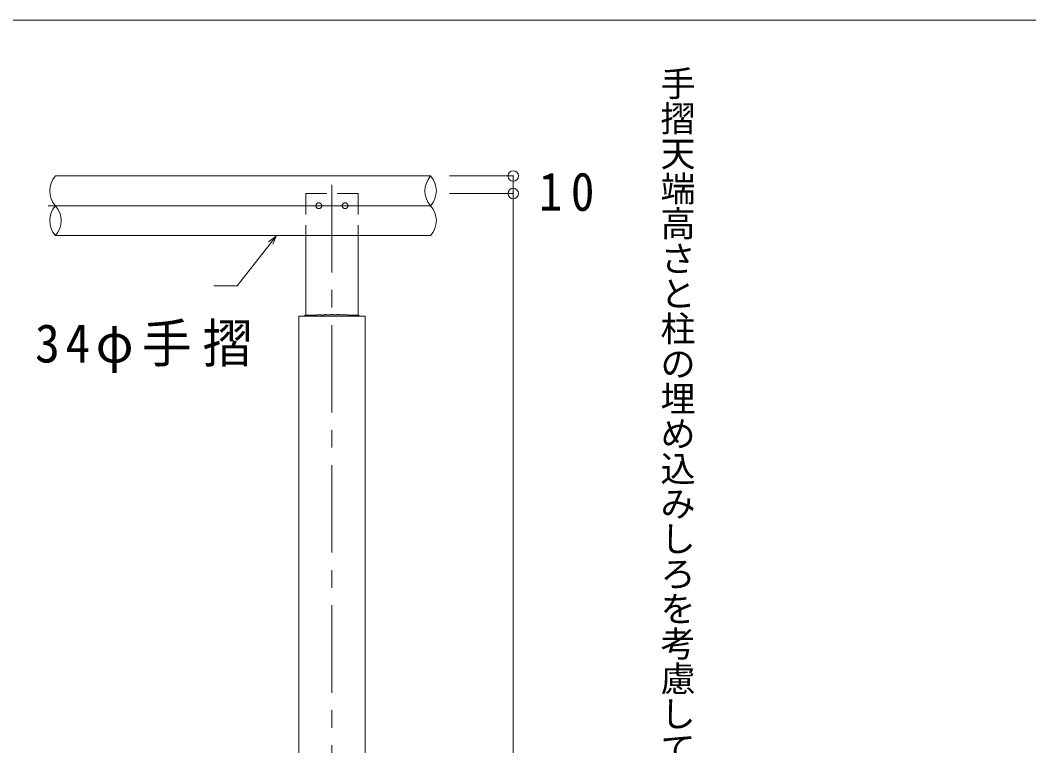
# Model space of a CAD drawing. Units: millimetres, scale not verified. Extents: x -3793 to 1974, y -1367 to 1367.
# Drawn here: x -1611 to -1035, y -869 to -455 of the extents above; entities that cross this region are included whole.
import ezdxf
from ezdxf.enums import TextEntityAlignment as Align

# ---------------------------------------------------------------- set-up
doc = ezdxf.new("R2010")
doc.units = ezdxf.units.MM
doc.header["$LTSCALE"] = 10
doc.header["$PDMODE"] = 32
doc.header["$PDSIZE"] = 6
doc.linetypes.add('CHAIN1', pattern=[8, 5, -1, 1, -1])
doc.linetypes.add('DASHED1', pattern=[1.8, 1.2, -0.6])
doc.layers.add('0-F_外枠', color=7, linetype='Continuous', lineweight=18)
doc.styles.add('@ＭＳ ゴシック', font='')
doc.styles.add('ＭＳ ゴシック', font='')
doc.styles.get('@ＭＳ ゴシック').set_extended_font_data('@MS Gothic')
doc.styles.get('ＭＳ ゴシック').set_extended_font_data('MS Gothic')

msp = doc.modelspace()

# ---------------------------------------------------------------- linework, layer by layer
at = {"layer": '0-F_外枠'}
for p, q in [((1273.23, -455), (-1974, -455)), ((-1447.94, -577.82), (-1447.94, -623.55)), ((-1417.94, -577.82), (-1417.94, -623.57)), ((-1451.94, -623.98), (-1413.94, -623.98)), ((-1451.94, -623.98), (-1451.94, -1246.61)), ((-1447.12, -623.51), (-1447.14, -623.51)), ((-1447.1, -623.51), (-1447.12, -623.51)), ((-1447.09, -623.51), (-1447.11, -623.51)), ((-1447.09, -623.51), (-1447.1, -623.51)), ((-1447.03, -623.51), (-1447.05, -623.51)), ((-1447.01, -623.51), (-1447.03, -623.51)), ((-1447, -623.51), (-1447.02, -623.51)), ((-1446.98, -623.51), (-1447, -623.51)), ((-1446.96, -623.51), (-1446.98, -623.51)), ((-1446.95, -623.51), (-1446.96, -623.51)), ((-1446.57, -623.51), (-1446.62, -623.51)), ((-1446.52, -623.51), (-1446.57, -623.51)), ((-1446.49, -623.51), (-1446.52, -623.51)), ((-1446.46, -623.51), (-1446.49, -623.51)), ((-1446.24, -623.51), (-1446.3, -623.51)), ((-1446.19, -623.51), (-1446.24, -623.51)), ((-1446.13, -623.51), (-1446.19, -623.51)), ((-1446.08, -623.51), (-1446.13, -623.51)), ((-1446.02, -623.51), (-1446.08, -623.51)), ((-1445.99, -623.51), (-1446.02, -623.51)), ((-1445.97, -623.51), (-1445.99, -623.51)), ((-1445.95, -623.51), (-1445.97, -623.51)), ((-1445.92, -623.51), (-1445.95, -623.51)), ((-1445.9, -623.51), (-1445.92, -623.51)), ((-1445.87, -623.51), (-1445.9, -623.51)), ((-1445.8, -623.51), (-1445.83, -623.51)), ((-1445.78, -623.51), (-1445.8, -623.51)), ((-1445.76, -623.51), (-1445.78, -623.51)), ((-1445.73, -623.51), (-1445.76, -623.51)), ((-1445.68, -623.51), (-1445.73, -623.51)), ((-1445.64, -623.51), (-1445.68, -623.51)), ((-1445.59, -623.51), (-1445.64, -623.51)), ((-1445.54, -623.51), (-1445.59, -623.51)), ((-1445.49, -623.51), (-1445.54, -623.51)), ((-1445.44, -623.51), (-1445.49, -623.51)), ((-1445.39, -623.51), (-1445.44, -623.51)), ((-1445.34, -623.51), (-1445.39, -623.51)), ((-1445.31, -623.51), (-1445.34, -623.51)), ((-1445.3, -623.51), (-1445.31, -623.51)), ((-1445.28, -623.51), (-1445.3, -623.51)), ((-1445.26, -623.51), (-1445.28, -623.51)), ((-1445.24, -623.51), (-1445.26, -623.51)), ((-1445.23, -623.51), (-1445.24, -623.51)), ((-1445.21, -623.51), (-1445.23, -623.51)), ((-1445.19, -623.51), (-1445.21, -623.51)), ((-1445.17, -623.51), (-1445.19, -623.51)), ((-1445.15, -623.51), (-1445.17, -623.51)), ((-1445.14, -623.51), (-1445.16, -623.51)), ((-1445.12, -623.51), (-1445.15, -623.51)), ((-1445.09, -623.51), (-1445.12, -623.51)), ((-1445.05, -623.51), (-1445.09, -623.51)), ((-1437.67, -623.34), (-1437.69, -623.35)), ((-1437.65, -623.34), (-1437.67, -623.34)), ((-1437.64, -623.33), (-1437.66, -623.34)), ((-1437.62, -623.33), (-1437.64, -623.33)), ((-1437.6, -623.32), (-1437.62, -623.32)), ((-1434.74, -623.29), (-1434.79, -623.29)), ((-1434.72, -623.29), (-1434.74, -623.29)), ((-1434.69, -623.29), (-1434.72, -623.29)), ((-1434.63, -623.29), (-1434.69, -623.29)), ((-1431.95, -623.23), (-1431.98, -623.23)), ((-1431.94, -623.23), (-1431.95, -623.23)), ((-1431.55, -623.23), (-1431.6, -623.23)), ((-1431.52, -623.23), (-1431.55, -623.23)), ((-1428.86, -623.18), (-1428.89, -623.18)), ((-1428.84, -623.18), (-1428.86, -623.18)), ((-1428.82, -623.18), (-1428.84, -623.18)), ((-1428.52, -623.18), (-1428.56, -623.18)), ((-1428.49, -623.18), (-1428.52, -623.18)), ((-1428.47, -623.18), (-1428.49, -623.18)), ((-1428.45, -623.18), (-1428.47, -623.18)), ((-1428.34, -623.18), (-1428.38, -623.18)), ((-1428.3, -623.18), (-1428.34, -623.18)), ((-1428.27, -623.18), (-1428.3, -623.18)), ((-1428.23, -623.18), (-1428.26, -623.18)), ((-1428.19, -623.18), (-1428.23, -623.18)), ((-1428.15, -623.18), (-1428.19, -623.18)), ((-1426.11, -623.23), (-1426.14, -623.23)), ((-1426.08, -623.23), (-1426.11, -623.23)), ((-1426.05, -623.23), (-1426.08, -623.23)), ((-1426.02, -623.23), (-1426.05, -623.23)), ((-1425.99, -623.23), (-1426.02, -623.23)), ((-1425.96, -623.23), (-1425.99, -623.23)), ((-1425.93, -623.23), (-1425.96, -623.23)), ((-1425.9, -623.23), (-1425.93, -623.23)), ((-1425.88, -623.23), (-1425.9, -623.23)), ((-1422.32, -623.46), (-1422.35, -623.46)), ((-1422.28, -623.46), (-1422.32, -623.46)), ((-1422.24, -623.46), (-1422.28, -623.46)), ((-1422.22, -623.46), (-1422.24, -623.46)), ((-1422.19, -623.46), (-1422.22, -623.46)), ((-1422.15, -623.46), (-1422.19, -623.46)), ((-1422.11, -623.46), (-1422.15, -623.46)), ((-1422.06, -623.46), (-1422.11, -623.46)), ((-1422.02, -623.46), (-1422.06, -623.46)), ((-1421.98, -623.46), (-1422.02, -623.46)), ((-1421.93, -623.46), (-1421.98, -623.46)), ((-1421.89, -623.46), (-1421.93, -623.46)), ((-1421.85, -623.46), (-1421.89, -623.46)), ((-1421.82, -623.46), (-1421.85, -623.46)), ((-1421.8, -623.46), (-1421.82, -623.46)), ((-1421.75, -623.46), (-1421.8, -623.46)), ((-1421.71, -623.46), (-1421.76, -623.46)), ((-1421.67, -623.46), (-1421.71, -623.46)), ((-1421.63, -623.46), (-1421.67, -623.46)), ((-1421.58, -623.46), (-1421.63, -623.46)), ((-1421.54, -623.46), (-1421.58, -623.46)), ((-1421.5, -623.46), (-1421.54, -623.46)), ((-1421.45, -623.46), (-1421.5, -623.46)), ((-1421.43, -623.46), (-1421.45, -623.46)), ((-1421.4, -623.46), (-1421.43, -623.46)), ((-1421.35, -623.46), (-1421.4, -623.46)), ((-1421.3, -623.46), (-1421.35, -623.46)), ((-1421.25, -623.46), (-1421.3, -623.46)), ((-1421.2, -623.46), (-1421.25, -623.46)), ((-1421.15, -623.46), (-1421.2, -623.46)), ((-1421.01, -623.46), (-1421.06, -623.46)), ((-1420.98, -623.46), (-1421.01, -623.46)), ((-1420.95, -623.46), (-1420.98, -623.46)), ((-1420.9, -623.46), (-1420.95, -623.46)), ((-1420.85, -623.46), (-1420.9, -623.46)), ((-1420.7, -623.46), (-1420.75, -623.46)), ((-1420.65, -623.46), (-1420.7, -623.46)), ((-1420.61, -623.46), (-1420.65, -623.46)), ((-1420.56, -623.46), (-1420.61, -623.46)), ((-1420.53, -623.46), (-1420.56, -623.46)), ((-1420.49, -623.46), (-1420.53, -623.46)), ((-1420.43, -623.46), (-1420.49, -623.46)), ((-1420.37, -623.46), (-1420.43, -623.46)), ((-1420.31, -623.46), (-1420.37, -623.46)), ((-1420.25, -623.46), (-1420.31, -623.46)), ((-1420.18, -623.46), (-1420.25, -623.46)), ((-1420.12, -623.46), (-1420.18, -623.46)), ((-1420.06, -623.46), (-1420.12, -623.46)), ((-1420, -623.46), (-1420.06, -623.46)), ((-1419.96, -623.46), (-1420, -623.46)), ((-1419.93, -623.46), (-1419.96, -623.46)), ((-1419.86, -623.46), (-1419.93, -623.46)), ((-1419.79, -623.46), (-1419.86, -623.46)), ((-1419.72, -623.46), (-1419.79, -623.46)), ((-1419.66, -623.46), (-1419.72, -623.46)), ((-1419.32, -623.46), (-1419.34, -623.46)), ((-1419.28, -623.46), (-1419.32, -623.46)), ((-1419.25, -623.46), (-1419.28, -623.46)), ((-1419.21, -623.46), (-1419.25, -623.46)), ((-1419.17, -623.46), (-1419.21, -623.46)), ((-1419.01, -623.46), (-1419.03, -623.46)), ((-1418.02, -623.55), (-1418.03, -623.54)), ((-1418, -623.55), (-1418.02, -623.55)), ((-1417.99, -623.56), (-1418, -623.55)), ((-1417.98, -623.56), (-1417.99, -623.56)), ((-1417.97, -623.57), (-1417.98, -623.56)), ((-1417.97, -623.56), (-1417.98, -623.56)), ((-1417.96, -623.57), (-1417.97, -623.57)), ((-1417.94, -623.57), (-1417.95, -623.57)), ((-1417.93, -623.58), (-1417.94, -623.57)), ((-1417.91, -623.58), (-1417.92, -623.58)), ((-1417.9, -623.59), (-1417.91, -623.59)), ((-1417.88, -623.6), (-1417.89, -623.59)), ((-1417.86, -623.61), (-1417.87, -623.6)), ((-1417.85, -623.62), (-1417.86, -623.62)), ((-1417.84, -623.62), (-1417.85, -623.61)), ((-1417.83, -623.62), (-1417.83, -623.62)), ((-1417.81, -623.63), (-1417.82, -623.63)), ((-1417.8, -623.64), (-1417.81, -623.63)), ((-1417.79, -623.64), (-1417.8, -623.64)), ((-1417.78, -623.65), (-1417.79, -623.64)), ((-1417.78, -623.65), (-1417.79, -623.64)), ((-1417.7, -623.66), (-1417.71, -623.66)), ((-1417.69, -623.66), (-1417.7, -623.66)), ((-1417.7, -623.66), (-1417.7, -623.66)), ((-1417.7, -623.66), (-1417.7, -623.66)), ((-1417.69, -623.66), (-1417.7, -623.66)), ((-1417.68, -623.66), (-1417.69, -623.66)), ((-1417.68, -623.66), (-1417.69, -623.66)), ((-1417.67, -623.66), (-1417.68, -623.66)), ((-1417.67, -623.67), (-1417.68, -623.67)), ((-1417.67, -623.67), (-1417.67, -623.66)), ((-1417.66, -623.67), (-1417.67, -623.67)), ((-1417.66, -623.67), (-1417.66, -623.67)), ((-1417.65, -623.68), (-1417.65, -623.67)), ((-1417.63, -623.68), (-1417.64, -623.68)), ((-1417.64, -623.68), (-1417.64, -623.68)), ((-1417.62, -623.69), (-1417.63, -623.68)), ((-1417.62, -623.69), (-1417.63, -623.68)), ((-1417.63, -623.68), (-1417.63, -623.68)), ((-1417.62, -623.69), (-1417.62, -623.69)), ((-1417.46, -623.77), (-1417.47, -623.77)), ((-1417.45, -623.78), (-1417.46, -623.77)), ((-1417.45, -623.78), (-1417.45, -623.78)), ((-1417.42, -623.8), (-1417.43, -623.79)), ((-1417.42, -623.79), (-1417.43, -623.79)), ((-1413.94, -623.98), (-1413.94, -1246.61))]:
    msp.add_line(p, q, dxfattribs=at)
at = {"layer": '0-F_外枠', "color": 4, "lineweight": 9}
for p, q in [((-1544.13, -543.98), (-1590.88, -543.98)), ((-1590.88, -543.98), (-1376.56, -543.98)), ((-1376.56, -560.98), (-1595.13, -560.98)), ((-1544.13, -577.98), (-1590.88, -577.98)), ((-1590.88, -577.98), (-1376.56, -577.98))]:
    msp.add_line(p, q, dxfattribs=at)
at = {"layer": '0-F_外枠', "color": 5, "linetype": 'CHAIN1'}
msp.add_line((-1432.94, -549.09), (-1432.94, -1274.47), dxfattribs=at)
at = {"layer": '0-F_外枠', "linetype": 'DASHED1'}
for p, q in [((-1447.94, -553.98), (-1417.94, -553.98)), ((-1447.94, -553.98), (-1447.94, -577.82)), ((-1417.94, -553.98), (-1417.94, -577.82))]:
    msp.add_line(p, q, dxfattribs=at)
at = {"layer": '0-F_外枠', "color": 3, "lineweight": 9}
for p, q in [((-1329.42, -553.98), (-1365.82, -553.98)), ((-1464.79, -578.42), (-1469.15, -581.67)), ((-1487.17, -606.73), (-1500.5, -606.73))]:
    msp.add_line(p, q, dxfattribs=at)
for points in [[(-1329.42, -553.98), (-1329.42, -543.98), (-1365.82, -543.98)], [(-1329.42, -553.98), (-1329.42, -1246.6), (-1326.07, -1237.41)], [(-1487.17, -606.73), (-1464.79, -578.42), (-1466.73, -582.91)]]:
    msp.add_lwpolyline(points, dxfattribs=at)
at = {"layer": '0-F_外枠'}
for points in [[(-1447.14, -623.51), (-1447.16, -623.51), (-1447.19, -623.51), (-1447.22, -623.51), (-1447.25, -623.51), (-1447.28, -623.51), (-1447.32, -623.51), (-1447.35, -623.52), (-1447.38, -623.52), (-1447.43, -623.53), (-1447.47, -623.54), (-1447.51, -623.55), (-1447.54, -623.56), (-1447.56, -623.57), (-1447.58, -623.57), (-1447.59, -623.58), (-1447.6, -623.58), (-1447.59, -623.58), (-1447.59, -623.58), (-1447.61, -623.58), (-1447.65, -623.58), (-1447.7, -623.57), (-1447.77, -623.56), (-1447.86, -623.55), (-1447.96, -623.55), (-1448.09, -623.55), (-1448.22, -623.57), (-1448.31, -623.6), (-1448.38, -623.63), (-1448.46, -623.68), (-1448.53, -623.74), (-1448.59, -623.79), (-1448.65, -623.84), (-1448.69, -623.9), (-1448.73, -623.95), (-1448.75, -623.98)], [(-1447.05, -623.51), (-1447.06, -623.51), (-1447.08, -623.51), (-1447.09, -623.51)], [(-1446.62, -623.51), (-1446.67, -623.51), (-1446.72, -623.51), (-1446.77, -623.51), (-1446.82, -623.51), (-1446.87, -623.51), (-1446.92, -623.51), (-1446.95, -623.51)], [(-1446.3, -623.51), (-1446.35, -623.51), (-1446.41, -623.51), (-1446.46, -623.51)], [(-1445.83, -623.51), (-1445.85, -623.51), (-1445.87, -623.51)], [(-1444.28, -623.49), (-1444.31, -623.5), (-1444.35, -623.51), (-1444.37, -623.51), (-1444.4, -623.52), (-1444.41, -623.52), (-1444.43, -623.52), (-1444.46, -623.52), (-1444.49, -623.52), (-1444.53, -623.52), (-1444.57, -623.52), (-1444.61, -623.52), (-1444.66, -623.52), (-1444.71, -623.52), (-1444.76, -623.51), (-1444.79, -623.51), (-1444.82, -623.51), (-1444.86, -623.51), (-1444.9, -623.51), (-1444.94, -623.51), (-1444.98, -623.51), (-1445.01, -623.51), (-1445.05, -623.51)], [(-1443.67, -623.45), (-1443.73, -623.45), (-1443.78, -623.45), (-1443.84, -623.45), (-1443.9, -623.45), (-1443.96, -623.45), (-1444.03, -623.46), (-1444.07, -623.46), (-1444.1, -623.46), (-1444.15, -623.47), (-1444.2, -623.48), (-1444.24, -623.49), (-1444.28, -623.49)], [(-1443.4, -623.46), (-1443.44, -623.46), (-1443.47, -623.46), (-1443.51, -623.46), (-1443.54, -623.46), (-1443.56, -623.46), (-1443.58, -623.46), (-1443.63, -623.46), (-1443.67, -623.45)], [(-1442.37, -623.52), (-1442.4, -623.52), (-1442.42, -623.52), (-1442.45, -623.52), (-1442.46, -623.51), (-1442.51, -623.51), (-1442.58, -623.51), (-1442.66, -623.5), (-1442.73, -623.49), (-1442.81, -623.48), (-1442.9, -623.48), (-1442.98, -623.47), (-1443.07, -623.46), (-1443.16, -623.46), (-1443.22, -623.46), (-1443.24, -623.46), (-1443.28, -623.46), (-1443.32, -623.46), (-1443.36, -623.46), (-1443.4, -623.46)], [(-1439.46, -623.34), (-1439.5, -623.34), (-1439.55, -623.34), (-1439.57, -623.34), (-1439.62, -623.35), (-1439.72, -623.34), (-1439.81, -623.34), (-1439.91, -623.33), (-1440.01, -623.33), (-1440.11, -623.32), (-1440.21, -623.31), (-1440.32, -623.3), (-1440.43, -623.29), (-1440.5, -623.29), (-1440.56, -623.29), (-1440.68, -623.28), (-1440.79, -623.28), (-1440.91, -623.28), (-1441.03, -623.28), (-1441.15, -623.29), (-1441.27, -623.3), (-1441.39, -623.32), (-1441.52, -623.34), (-1441.59, -623.36), (-1441.65, -623.37), (-1441.73, -623.39), (-1441.82, -623.42), (-1441.9, -623.44), (-1441.98, -623.46), (-1442.05, -623.48), (-1442.11, -623.49), (-1442.17, -623.5), (-1442.23, -623.51), (-1442.26, -623.52), (-1442.27, -623.52), (-1442.29, -623.52), (-1442.31, -623.52), (-1442.33, -623.52), (-1442.35, -623.52), (-1442.37, -623.52)], [(-1438.53, -623.4), (-1438.56, -623.4), (-1438.59, -623.4), (-1438.61, -623.4), (-1438.64, -623.4), (-1438.66, -623.4), (-1438.68, -623.4), (-1438.68, -623.4), (-1438.7, -623.4), (-1438.73, -623.4), (-1438.76, -623.39), (-1438.79, -623.39), (-1438.83, -623.38), (-1438.88, -623.37), (-1438.93, -623.37), (-1438.98, -623.36), (-1439.03, -623.35), (-1439.07, -623.35), (-1439.11, -623.34), (-1439.17, -623.34), (-1439.23, -623.34), (-1439.29, -623.34), (-1439.35, -623.34), (-1439.4, -623.34), (-1439.45, -623.34)], [(-1438.23, -623.4), (-1438.29, -623.4), (-1438.35, -623.4), (-1438.41, -623.4), (-1438.45, -623.4), (-1438.47, -623.4), (-1438.5, -623.4), (-1438.53, -623.4)], [(-1437.73, -623.36), (-1437.74, -623.36), (-1437.75, -623.37), (-1437.77, -623.37), (-1437.79, -623.38), (-1437.82, -623.38), (-1437.84, -623.39), (-1437.87, -623.39), (-1437.89, -623.4), (-1437.92, -623.4), (-1437.95, -623.4), (-1437.96, -623.4), (-1437.99, -623.4), (-1438.03, -623.4), (-1438.08, -623.41), (-1438.13, -623.41), (-1438.18, -623.4), (-1438.23, -623.4)], [(-1437.69, -623.35), (-1437.7, -623.35), (-1437.72, -623.36), (-1437.73, -623.36)], [(-1435.2, -623.29), (-1435.25, -623.29), (-1435.3, -623.29), (-1435.35, -623.29), (-1435.39, -623.29), (-1435.43, -623.29), (-1435.48, -623.29), (-1435.52, -623.29), (-1435.54, -623.29), (-1435.58, -623.29), (-1435.66, -623.28), (-1435.74, -623.27), (-1435.82, -623.26), (-1435.91, -623.24), (-1436, -623.23), (-1436.1, -623.21), (-1436.2, -623.2), (-1436.3, -623.18), (-1436.37, -623.18), (-1436.45, -623.17), (-1436.58, -623.17), (-1436.71, -623.17), (-1436.85, -623.17), (-1436.98, -623.18), (-1437.11, -623.2), (-1437.25, -623.22), (-1437.38, -623.25), (-1437.51, -623.29), (-1437.58, -623.31), (-1437.59, -623.32)], [(-1435.13, -623.29), (-1435.15, -623.29), (-1435.2, -623.29)], [(-1434.79, -623.29), (-1434.83, -623.29), (-1434.87, -623.29), (-1434.92, -623.29), (-1434.96, -623.29), (-1435.01, -623.29), (-1435.05, -623.29), (-1435.1, -623.29), (-1435.12, -623.29)], [(-1433.55, -623.3), (-1433.59, -623.29), (-1433.61, -623.29), (-1433.66, -623.29), (-1433.73, -623.28), (-1433.8, -623.28), (-1433.87, -623.28), (-1433.94, -623.28), (-1434, -623.28), (-1434.07, -623.28), (-1434.13, -623.29), (-1434.19, -623.29), (-1434.23, -623.29), (-1434.26, -623.29), (-1434.31, -623.29), (-1434.36, -623.29), (-1434.41, -623.29), (-1434.47, -623.29), (-1434.52, -623.29), (-1434.58, -623.29), (-1434.63, -623.29)], [(-1432.16, -623.34), (-1432.18, -623.32), (-1432.2, -623.3), (-1432.23, -623.27), (-1432.27, -623.23), (-1432.39, -623.14), (-1432.61, -623.07), (-1432.82, -623.07), (-1432.98, -623.11), (-1433.11, -623.16), (-1433.21, -623.21), (-1433.3, -623.25), (-1433.37, -623.28), (-1433.42, -623.3), (-1433.43, -623.3), (-1433.42, -623.3), (-1433.43, -623.3), (-1433.44, -623.3), (-1433.45, -623.3), (-1433.47, -623.3), (-1433.49, -623.3), (-1433.52, -623.3), (-1433.55, -623.3)], [(-1431.98, -623.23), (-1432, -623.23), (-1432.03, -623.23), (-1432.06, -623.23), (-1432.1, -623.23), (-1432.14, -623.23), (-1432.18, -623.23), (-1432.22, -623.23), (-1432.25, -623.24), (-1432.28, -623.24), (-1432.32, -623.25), (-1432.35, -623.25), (-1432.37, -623.25), (-1432.38, -623.26), (-1432.37, -623.26), (-1432.35, -623.26), (-1432.3, -623.26), (-1432.25, -623.28), (-1432.21, -623.3), (-1432.18, -623.32), (-1432.16, -623.34), (-1432.16, -623.34)], [(-1432.14, -623.36), (-1432.15, -623.35), (-1432.15, -623.35), (-1432.16, -623.34)], [(-1431.6, -623.23), (-1431.65, -623.23), (-1431.69, -623.24), (-1431.74, -623.24), (-1431.79, -623.24), (-1431.83, -623.24), (-1431.87, -623.23), (-1431.92, -623.23), (-1431.94, -623.23)], [(-1430.9, -623.23), (-1430.96, -623.23), (-1430.99, -623.23), (-1431.03, -623.23), (-1431.09, -623.23), (-1431.14, -623.23), (-1431.2, -623.23), (-1431.26, -623.23), (-1431.32, -623.23), (-1431.37, -623.23), (-1431.43, -623.23), (-1431.49, -623.23), (-1431.52, -623.23)], [(-1428.88, -623.18), (-1428.91, -623.18), (-1428.93, -623.18), (-1428.95, -623.18), (-1428.96, -623.18), (-1428.98, -623.18), (-1428.99, -623.18), (-1428.99, -623.18), (-1429, -623.18), (-1429.02, -623.17), (-1429.05, -623.17), (-1429.07, -623.17), (-1429.11, -623.16), (-1429.14, -623.15), (-1429.18, -623.14), (-1429.23, -623.14), (-1429.27, -623.13), (-1429.31, -623.12), (-1429.41, -623.11), (-1429.57, -623.11), (-1429.73, -623.12), (-1429.87, -623.13), (-1430.01, -623.15), (-1430.14, -623.18), (-1430.26, -623.2), (-1430.37, -623.21), (-1430.48, -623.23), (-1430.54, -623.23), (-1430.56, -623.24), (-1430.6, -623.24), (-1430.65, -623.24), (-1430.7, -623.24), (-1430.75, -623.24), (-1430.8, -623.24), (-1430.85, -623.24), (-1430.9, -623.23)], [(-1428.56, -623.18), (-1428.6, -623.17), (-1428.64, -623.17), (-1428.68, -623.17), (-1428.71, -623.17), (-1428.76, -623.17), (-1428.8, -623.18), (-1428.82, -623.18)], [(-1428.37, -623.18), (-1428.41, -623.18), (-1428.45, -623.18)], [(-1426.14, -623.23), (-1426.16, -623.23), (-1426.28, -623.23), (-1426.49, -623.23), (-1426.7, -623.22), (-1426.91, -623.21), (-1427.13, -623.2), (-1427.34, -623.19), (-1427.56, -623.19), (-1427.78, -623.18), (-1428, -623.18), (-1428.13, -623.18), (-1428.15, -623.18)], [(-1422.35, -623.46), (-1422.39, -623.46), (-1422.42, -623.46), (-1422.46, -623.46), (-1422.49, -623.46), (-1422.53, -623.46), (-1422.55, -623.46), (-1422.7, -623.45), (-1422.97, -623.44), (-1423.24, -623.41), (-1423.51, -623.39), (-1423.79, -623.35), (-1424.08, -623.32), (-1424.37, -623.29), (-1424.66, -623.26), (-1424.96, -623.24), (-1425.13, -623.23), (-1425.18, -623.23), (-1425.27, -623.23), (-1425.35, -623.23), (-1425.43, -623.23), (-1425.52, -623.23), (-1425.6, -623.23), (-1425.68, -623.23), (-1425.76, -623.23), (-1425.84, -623.23), (-1425.88, -623.23)], [(-1421.06, -623.46), (-1421.11, -623.46), (-1421.15, -623.46)], [(-1420.75, -623.46), (-1420.8, -623.46), (-1420.85, -623.46)], [(-1419.34, -623.46), (-1419.38, -623.46), (-1419.45, -623.46), (-1419.52, -623.46), (-1419.59, -623.46), (-1419.65, -623.46)], [(-1419.03, -623.46), (-1419.07, -623.46), (-1419.1, -623.46), (-1419.14, -623.46), (-1419.18, -623.46)], [(-1418.04, -623.54), (-1418.05, -623.53), (-1418.07, -623.53), (-1418.1, -623.52), (-1418.12, -623.51), (-1418.15, -623.5), (-1418.17, -623.5), (-1418.19, -623.49), (-1418.23, -623.49), (-1418.27, -623.48), (-1418.3, -623.47), (-1418.34, -623.47), (-1418.37, -623.47), (-1418.4, -623.46), (-1418.43, -623.46), (-1418.46, -623.46), (-1418.48, -623.46), (-1418.51, -623.46), (-1418.58, -623.45), (-1418.64, -623.45), (-1418.7, -623.45), (-1418.76, -623.45), (-1418.82, -623.45), (-1418.87, -623.46), (-1418.93, -623.46), (-1418.98, -623.46), (-1419.01, -623.46)], [(-1417.7, -623.65), (-1417.72, -623.64), (-1417.77, -623.63), (-1417.82, -623.62), (-1417.85, -623.62), (-1417.87, -623.62), (-1417.89, -623.61)], [(-1417.89, -623.61), (-1417.89, -623.61), (-1417.88, -623.62), (-1417.88, -623.62)], [(-1417.84, -623.63), (-1417.83, -623.63), (-1417.83, -623.63)], [(-1417.8, -623.64), (-1417.8, -623.64), (-1417.8, -623.64)], [(-1417.44, -623.79), (-1417.45, -623.77), (-1417.48, -623.76), (-1417.51, -623.73), (-1417.56, -623.71), (-1417.61, -623.69), (-1417.65, -623.67), (-1417.66, -623.67)], [(-1417.46, -623.77), (-1417.46, -623.77), (-1417.46, -623.77)], [(-1417.2, -623.98), (-1417.21, -623.97), (-1417.23, -623.94), (-1417.26, -623.91), (-1417.29, -623.88), (-1417.32, -623.86), (-1417.34, -623.84), (-1417.38, -623.82), (-1417.41, -623.8), (-1417.43, -623.79), (-1417.44, -623.78)], [(-1417.44, -623.79), (-1417.43, -623.79), (-1417.44, -623.79)]]:
    msp.add_lwpolyline(points, dxfattribs=at)
at = {"layer": '0-F_外枠', "linetype": 'DASHED1'}
for centre in [(-1440.44, -560.98), (-1425.44, -560.98)]:
    msp.add_circle(centre, 1.65, dxfattribs=at)
at = {"layer": '0-F_外枠', "color": 4, "lineweight": 9}
for centre, start, end in [((-1581.38, -552.48), 138.18999, 221.81), ((-1367.06, -552.48), 138.18999, 221.81), ((-1386.06, -552.48), 318.18999, 41.81), ((-1581.38, -569.48), 138.18999, 221.81), ((-1600.39, -569.48), 318.18999, 41.81), ((-1386.06, -569.48), 318.18999, 41.81)]:
    msp.add_arc(centre, 12.75, start, end, dxfattribs=at)
at = {"layer": '0-F_外枠', "color": 3}
for p in [(-1329.42, -543.98), (-1329.42, -553.98)]:
    msp.add_point(p, dxfattribs=at)

# ---------------------------------------------------------------- texts
at = {"layer": '0-F_外枠', "color": 2, "style": '@ＭＳ ゴシック'}
msp.add_text('手摺天端高さと柱の埋め込みしろを考慮して、全長を決めて下さい。', height=14.66, rotation=270, dxfattribs=at).set_placement((-1247.23, -480.99), align=Align.BOTTOM_LEFT)
at = {"layer": '0-F_外枠', "color": 2, "char_height": 21.99, "attachment_point": 7, "style": 'ＭＳ ゴシック'}
for s, insert in [('\\T1.36;\\W0.9;10', (-1314.78, -564.22)), ('\\T1.22;\\W0.95;34φ手摺', (-1602.57, -656.48))]:
    msp.add_mtext(s, dxfattribs=dict(at, insert=insert))

doc.saveas('drawing.dxf')
